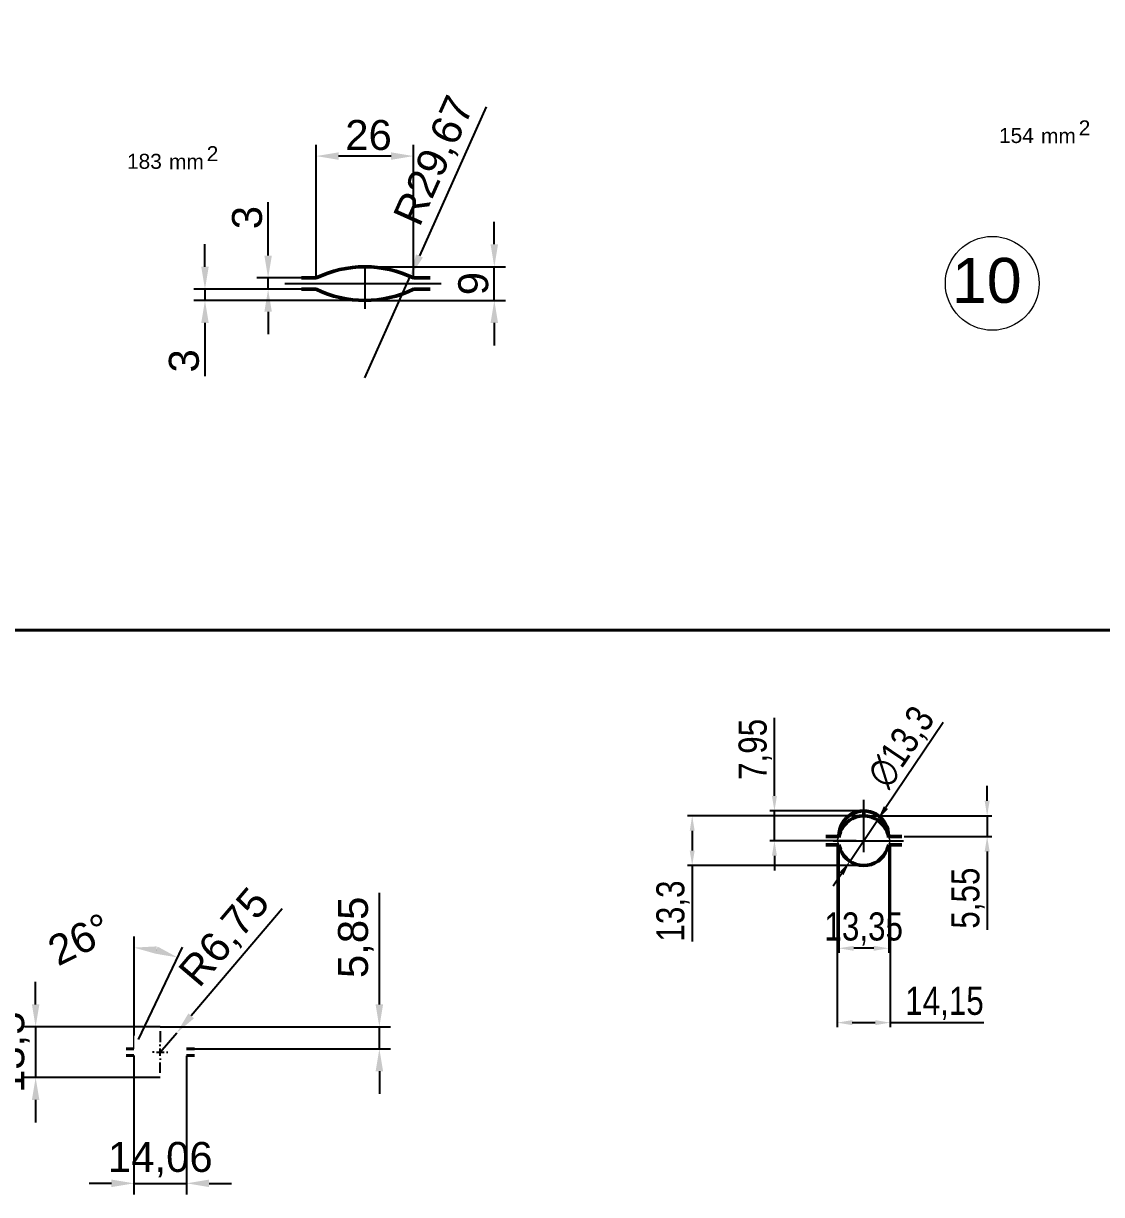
# Model space of a CAD drawing. Header units: millimetres. Extents: x -954 to 34898, y -2134 to 12006.
# Drawn here: x 8943.1 to 9230.9, y 6652 to 6964.7 of the extents above; entities that cross this region are included whole.
import ezdxf

# ---------------------------------------------------------------- set-up
doc = ezdxf.new("R2010")
doc.units = ezdxf.units.MM
doc.header["$LTSCALE"] = 3
doc.linetypes.add('ACAD_ISO04W100', pattern=[30, 24, -3, 0, -3])
for name, color, linetype, lineweight in [('Main', 1, 'Continuous', 40), ('Quota', 3, 'Continuous', 40), ('контурная', 7, 'Continuous', 50), ('осевые', 1, 'ACAD_ISO04W100', 25), ('тонкая', 7, 'Continuous', 20), ('тонкий', 7, 'Continuous', 20)]:
    doc.layers.add(name, color=color, linetype=linetype, lineweight=lineweight)
doc.layers.add('осевая', color=4, linetype='Continuous')
doc.styles.add('s1v4', font='arial.ttf', dxfattribs={"height": 4})
doc.styles.add('s3v2.5', font='arial.ttf', dxfattribs={"width": 0.8, "height": 7.5})
doc.styles.get("Standard").update_dxf_attribs({"font": 'arial.ttf'})
doc.dimstyles.new('s2v4', dxfattribs={"dimtxt": 8, "dimasz": 6, "dimexe": 3, "dimexo": 0, "dimgap": 1.5, "dimtad": 1, "dimtxsty": 'Standard', "dimcen": 2.5, "dimadec": 0, "dimazin": 0, "dimtfac": 1, "dimtmove": 0, "dimatfit": 3, "dimfxl": 1, "dimarcsym": 0})
doc.dimstyles.new('s3v2.5', dxfattribs={"dimtxt": 7.5, "dimasz": 4, "dimexe": 1.25, "dimexo": 0.625, "dimtad": 1, "dimtxsty": 's3v2.5', "dimcen": 1.5, "dimclrd": 6, "dimclre": 256, "dimclrt": 1, "dimadec": 0, "dimazin": 0, "dimtfac": 1, "dimtmove": 0, "dimatfit": 3, "dimfxl": 1, "dimlwd": -1, "dimlwe": -1, "dimarcsym": 0})

# ---------------------------------------------------------------- blocks, each defined once
blk = doc.blocks.new('*D552')
at = {"layer": 'Defpoints', "color": 0, "transparency": 16777216}
for p in [(8979.64, 6696.79), (8946.36, 6683.29), (8979.64, 6683.29)]:
    blk.add_point(p, dxfattribs=at)
at = {"layer": 'тонкий', "color": 0, "lineweight": -2, "transparency": 16777216}
for p, q in [((8946.36, 6702.79), (8946.36, 6708.79)), ((8979.64, 6696.79), (8943.36, 6696.79)), ((8946.36, 6696.79), (8946.36, 6683.29)), ((8979.64, 6683.29), (8943.36, 6683.29)), ((8946.36, 6677.29), (8946.36, 6671.29))]:
    blk.add_line(p, q, dxfattribs=at)
at = {"layer": 'тонкий', "color": 0, "transparency": 16777216}
for points in [[(8945.36, 6702.79), (8947.36, 6702.79), (8946.36, 6696.79)], [(8945.36, 6677.29), (8947.36, 6677.29), (8946.36, 6683.29)]]:
    blk.add_solid(points, dxfattribs=at)
at = {"layer": 'тонкий', "color": 0, "transparency": 16777216, "insert": (8940.05, 6690.04), "char_height": 8, "attachment_point": 5, "rotation": 90}
blk.add_mtext('13,5', dxfattribs=at)
blk = doc.blocks.new('*D553')
at = {"layer": 'Defpoints', "color": 0, "transparency": 16777216}
for p in [(8972.61, 6689.14), (8986.67, 6689.12), (8986.67, 6655.03)]:
    blk.add_point(p, dxfattribs=at)
at = {"layer": 'тонкий', "color": 0, "lineweight": -2, "transparency": 16777216}
for p, q in [((8972.61, 6689.14), (8972.61, 6652.03)), ((8986.67, 6689.12), (8986.67, 6652.03)), ((8966.61, 6655.03), (8960.61, 6655.03)), ((8972.61, 6655.03), (8986.67, 6655.03)), ((8992.67, 6655.03), (8998.67, 6655.03))]:
    blk.add_line(p, q, dxfattribs=at)
at = {"layer": 'тонкий', "color": 0, "transparency": 16777216}
for points in [[(8966.61, 6656.03), (8966.61, 6654.03), (8972.61, 6655.03)], [(8992.67, 6656.03), (8992.67, 6654.03), (8986.67, 6655.03)]]:
    blk.add_solid(points, dxfattribs=at)
at = {"layer": 'тонкий', "color": 0, "transparency": 16777216, "insert": (8979.64, 6661.34), "char_height": 8, "attachment_point": 5}
blk.add_mtext('14,06', dxfattribs=at)
blk = doc.blocks.new('*D582')
at = {"layer": 'Defpoints', "color": 0, "transparency": 16777216}
for p in [(8980.52, 6716.79), (8972.62, 6694.5), (8973.82, 6693.46), (8972.62, 6690.94), (8972.62, 6690.94)]:
    blk.add_point(p, dxfattribs=at)
at = {"layer": 'тонкий', "color": 0, "lineweight": -2, "transparency": 16777216}
for p, q in [((8972.62, 6694.5), (8972.62, 6720.97)), ((8973.82, 6693.46), (8985.55, 6718.05))]:
    blk.add_line(p, q, dxfattribs=at)
blk.add_arc((8972.62, 6690.94), 27.04, 77.2417, 77.2583, dxfattribs=at)
at = {"layer": 'тонкий', "color": 0, "transparency": 16777216}
for points in [[(8978.47, 6716.31), (8978.69, 6718.3), (8972.62, 6717.97)], [(8978.92, 6718.25), (8978.26, 6716.36), (8984.26, 6715.34)]]:
    blk.add_solid(points, dxfattribs=at)
at = {"layer": 'тонкий', "color": 0, "transparency": 16777216, "insert": (8958.13, 6720.16), "char_height": 8, "attachment_point": 5, "rotation": 26.365}
blk.add_mtext('26°', dxfattribs=at)
blk = doc.blocks.new('*D554')
at = {"layer": 'Defpoints', "color": 0, "transparency": 16777216}
for p in [(8984.01, 6695.18), (8979.64, 6690.04)]:
    blk.add_point(p, dxfattribs=at)
at = {"layer": 'тонкий', "color": 0, "lineweight": -2, "transparency": 16777216}
for p, q in [((9012.16, 6728.34), (8987.89, 6699.75)), ((8979.64, 6690.04), (8984.01, 6695.18))]:
    blk.add_line(p, q, dxfattribs=at)
at = {"layer": 'тонкий', "color": 0, "transparency": 16777216}
blk.add_solid([(8987.13, 6700.4), (8988.65, 6699.11), (8984.01, 6695.18)], dxfattribs=at)
at = {"layer": 'тонкий', "color": 0, "transparency": 16777216, "insert": (8997.16, 6720.42), "char_height": 8, "attachment_point": 5, "rotation": 49.6702}
blk.add_mtext('R6,75', dxfattribs=at)
blk = doc.blocks.new('*D555')
at = {"layer": 'Defpoints', "color": 0, "transparency": 16777216}
for p in [(8979.64, 6696.79), (9038.12, 6696.79), (8988.77, 6690.94)]:
    blk.add_point(p, dxfattribs=at)
at = {"layer": 'тонкий', "color": 0, "lineweight": -2, "transparency": 16777216}
for p, q in [((9038.12, 6702.79), (9038.12, 6732.63)), ((8979.64, 6696.79), (9041.12, 6696.79)), ((9038.12, 6690.94), (9038.12, 6696.79)), ((8988.77, 6690.94), (9041.12, 6690.94)), ((9038.12, 6684.94), (9038.12, 6678.94))]:
    blk.add_line(p, q, dxfattribs=at)
at = {"layer": 'тонкий', "color": 0, "transparency": 16777216}
for points in [[(9037.12, 6702.79), (9039.12, 6702.79), (9038.12, 6696.79)], [(9037.12, 6684.94), (9039.12, 6684.94), (9038.12, 6690.94)]]:
    blk.add_solid(points, dxfattribs=at)
at = {"layer": 'тонкий', "color": 0, "transparency": 16777216, "insert": (9031.82, 6720.71), "char_height": 8, "attachment_point": 5, "rotation": 90}
blk.add_mtext('5,85', dxfattribs=at)
blk = doc.blocks.new('*D556')
at = {"layer": 'Defpoints', "color": 0, "transparency": 16777216}
for p in [(9021.24, 6929.31), (9021.24, 6896.76), (9047.24, 6896.76)]:
    blk.add_point(p, dxfattribs=at)
at = {"layer": 'тонкий', "color": 0, "lineweight": -2, "transparency": 16777216}
for p, q in [((9021.24, 6896.76), (9021.24, 6932.31)), ((9047.24, 6896.76), (9047.24, 6932.31)), ((9041.24, 6929.31), (9027.24, 6929.31))]:
    blk.add_line(p, q, dxfattribs=at)
at = {"layer": 'тонкий', "color": 0, "transparency": 16777216}
for points in [[(9027.24, 6930.31), (9027.24, 6928.31), (9021.24, 6929.31)], [(9041.24, 6930.31), (9041.24, 6928.31), (9047.24, 6929.31)]]:
    blk.add_solid(points, dxfattribs=at)
at = {"layer": 'тонкий', "color": 0, "transparency": 16777216, "insert": (9035.23, 6934.89), "char_height": 8, "attachment_point": 5}
blk.add_mtext('26', dxfattribs=at)
blk = doc.blocks.new('*D583')
at = {"layer": 'Defpoints', "color": 0, "transparency": 16777216}
for p in [(8991.57, 6893.76), (9017.34, 6893.76), (9034.24, 6890.76)]:
    blk.add_point(p, dxfattribs=at)
at = {"layer": 'тонкий', "color": 0, "lineweight": -2, "transparency": 16777216}
for p, q in [((8991.57, 6899.76), (8991.57, 6905.76)), ((9017.34, 6893.76), (8988.57, 6893.76)), ((8991.57, 6893.76), (8991.57, 6890.76)), ((9034.24, 6890.76), (8988.57, 6890.76)), ((8991.57, 6884.76), (8991.57, 6870.52))]:
    blk.add_line(p, q, dxfattribs=at)
at = {"layer": 'тонкий', "color": 0, "transparency": 16777216}
for points in [[(8990.57, 6899.76), (8992.57, 6899.76), (8991.57, 6893.76)], [(8990.57, 6884.76), (8992.57, 6884.76), (8991.57, 6890.76)]]:
    blk.add_solid(points, dxfattribs=at)
at = {"layer": 'тонкий', "color": 0, "transparency": 16777216, "insert": (8985.98, 6874.64), "char_height": 8, "attachment_point": 5, "rotation": 90}
blk.add_mtext('3', dxfattribs=at)
blk = doc.blocks.new('*D584')
at = {"layer": 'Defpoints', "color": 0, "transparency": 16777216}
for p in [(9034.24, 6899.76), (9068.81, 6899.76), (9034.24, 6890.76)]:
    blk.add_point(p, dxfattribs=at)
at = {"layer": 'тонкий', "color": 0, "lineweight": -2, "transparency": 16777216}
for p, q in [((9068.81, 6905.76), (9068.81, 6911.76)), ((9034.24, 6899.76), (9071.81, 6899.76)), ((9068.81, 6890.76), (9068.81, 6899.76)), ((9034.24, 6890.76), (9071.81, 6890.76)), ((9068.81, 6884.76), (9068.81, 6878.76))]:
    blk.add_line(p, q, dxfattribs=at)
at = {"layer": 'тонкий', "color": 0, "transparency": 16777216}
for points in [[(9067.81, 6905.76), (9069.81, 6905.76), (9068.81, 6899.76)], [(9067.81, 6884.76), (9069.81, 6884.76), (9068.81, 6890.76)]]:
    blk.add_solid(points, dxfattribs=at)
at = {"layer": 'тонкий', "color": 0, "transparency": 16777216, "insert": (9063.23, 6895.26), "char_height": 8, "attachment_point": 5, "rotation": 90}
blk.add_mtext('9', dxfattribs=at)
blk = doc.blocks.new('*D585')
at = {"layer": 'Defpoints', "color": 0, "transparency": 16777216}
for p in [(9008.42, 6896.76), (9017.34, 6896.76), (9017.34, 6893.76)]:
    blk.add_point(p, dxfattribs=at)
at = {"layer": 'тонкий', "color": 0, "lineweight": -2, "transparency": 16777216}
for p, q in [((9008.42, 6902.76), (9008.42, 6917)), ((9017.34, 6896.76), (9005.42, 6896.76)), ((9008.42, 6893.76), (9008.42, 6896.76)), ((9017.34, 6893.76), (9005.42, 6893.76)), ((9008.42, 6887.76), (9008.42, 6881.76))]:
    blk.add_line(p, q, dxfattribs=at)
at = {"layer": 'тонкий', "color": 0, "transparency": 16777216}
for points in [[(9007.42, 6902.76), (9009.42, 6902.76), (9008.42, 6896.76)], [(9007.42, 6887.76), (9009.42, 6887.76), (9008.42, 6893.76)]]:
    blk.add_solid(points, dxfattribs=at)
at = {"layer": 'тонкий', "color": 0, "transparency": 16777216, "insert": (9002.83, 6912.88), "char_height": 8, "attachment_point": 5, "rotation": 90}
blk.add_mtext('3', dxfattribs=at)
blk = doc.blocks.new('*D586')
at = {"layer": 'Defpoints', "color": 0, "transparency": 16777216}
for p in [(9046.37, 6897.17), (9034.24, 6870.09)]:
    blk.add_point(p, dxfattribs=at)
at = {"layer": 'тонкий', "color": 0, "lineweight": -2, "transparency": 16777216}
for p, q in [((9066.67, 6942.48), (9048.83, 6902.64)), ((9034.24, 6870.09), (9046.37, 6897.17))]:
    blk.add_line(p, q, dxfattribs=at)
at = {"layer": 'тонкий', "color": 0, "transparency": 16777216}
blk.add_solid([(9047.91, 6903.05), (9049.74, 6902.23), (9046.37, 6897.17)], dxfattribs=at)
at = {"layer": 'тонкий', "color": 0, "transparency": 16777216, "insert": (9053.22, 6927.88), "char_height": 8, "attachment_point": 5, "rotation": 65.8668}
blk.add_mtext('R29,67', dxfattribs=at)
blk = doc.blocks.new('*D1448')
at = {"layer": 'Defpoints', "color": 0, "transparency": 16777216}
for p in [(9167.43, 6753.17), (9177.57, 6747.62), (9200.38, 6747.62)]:
    blk.add_point(p, dxfattribs=at)
at = {"layer": 'осевая', "color": 6, "transparency": 16777216}
for p, q in [((9200.38, 6757.17), (9200.38, 6761.17)), ((9200.38, 6753.17), (9200.38, 6747.62)), ((9200.38, 6743.62), (9200.38, 6722.74))]:
    blk.add_line(p, q, dxfattribs=at)
at = {"layer": 'осевая', "transparency": 16777216}
for p, q in [((9168.05, 6753.17), (9201.63, 6753.17)), ((9178.19, 6747.62), (9201.63, 6747.62))]:
    blk.add_line(p, q, dxfattribs=at)
at = {"layer": 'осевая', "color": 6, "transparency": 16777216}
for points in [[(9199.71, 6757.17), (9201.05, 6757.17), (9200.38, 6753.17)], [(9199.71, 6743.62), (9201.05, 6743.62), (9200.38, 6747.62)]]:
    blk.add_solid(points, dxfattribs=at)
at = {"layer": 'осевая', "color": 1, "transparency": 16777216, "insert": (9195.26, 6731.18), "char_height": 7.5, "attachment_point": 5, "rotation": 90, "style": 's3v2.5'}
blk.add_mtext('5,55', dxfattribs=at)
blk = doc.blocks.new('*D1449')
at = {"layer": 'Defpoints', "color": 0, "transparency": 16777216}
for p in [(9167.43, 6753.17), (9121.64, 6739.87), (9167.43, 6739.87)]:
    blk.add_point(p, dxfattribs=at)
at = {"layer": 'осевая', "transparency": 16777216}
for p, q in [((9166.8, 6753.17), (9120.39, 6753.17)), ((9166.8, 6739.87), (9120.39, 6739.87))]:
    blk.add_line(p, q, dxfattribs=at)
at = {"layer": 'осевая', "color": 6, "transparency": 16777216}
for p, q in [((9121.64, 6749.17), (9121.64, 6743.87)), ((9121.64, 6739.87), (9121.64, 6719.6))]:
    blk.add_line(p, q, dxfattribs=at)
for points in [[(9120.97, 6749.17), (9122.31, 6749.17), (9121.64, 6753.17)], [(9120.97, 6743.87), (9122.31, 6743.87), (9121.64, 6739.87)]]:
    blk.add_solid(points, dxfattribs=at)
at = {"layer": 'осевая', "color": 1, "transparency": 16777216, "insert": (9116.51, 6727.74), "char_height": 7.5, "attachment_point": 5, "rotation": 90, "style": 's3v2.5'}
blk.add_mtext('13,3', dxfattribs=at)
blk = doc.blocks.new('*D1450')
at = {"layer": 'Defpoints', "color": 0, "transparency": 16777216}
for p in [(9160.75, 6745.42), (9174.1, 6745.42), (9160.75, 6717.79)]:
    blk.add_point(p, dxfattribs=at)
at = {"layer": 'осевая', "transparency": 16777216}
for p, q in [((9160.75, 6744.8), (9160.75, 6716.54)), ((9174.1, 6744.8), (9174.1, 6716.54))]:
    blk.add_line(p, q, dxfattribs=at)
at = {"layer": 'осевая', "color": 6, "transparency": 16777216}
blk.add_line((9170.1, 6717.79), (9164.75, 6717.79), dxfattribs=at)
for points in [[(9164.75, 6718.45), (9164.75, 6717.12), (9160.75, 6717.79)], [(9170.1, 6718.45), (9170.1, 6717.12), (9174.1, 6717.79)]]:
    blk.add_solid(points, dxfattribs=at)
at = {"layer": 'осевая', "color": 1, "transparency": 16777216, "insert": (9167.43, 6722.92), "char_height": 7.5, "attachment_point": 5, "style": 's3v2.5'}
blk.add_mtext('13,35', dxfattribs=at)
blk = doc.blocks.new('*D1451')
at = {"layer": 'Defpoints', "color": 0, "transparency": 16777216}
for p in [(9160.35, 6746.52), (9174.5, 6746.52), (9174.5, 6697.94)]:
    blk.add_point(p, dxfattribs=at)
at = {"layer": 'осевая', "transparency": 16777216}
for p, q in [((9160.35, 6745.9), (9160.35, 6696.69)), ((9174.5, 6745.9), (9174.5, 6696.69))]:
    blk.add_line(p, q, dxfattribs=at)
at = {"layer": 'осевая', "color": 6, "transparency": 16777216}
for p, q in [((9164.35, 6697.94), (9170.5, 6697.94)), ((9174.5, 6697.94), (9199.48, 6697.94))]:
    blk.add_line(p, q, dxfattribs=at)
for points in [[(9164.35, 6698.6), (9164.35, 6697.27), (9160.35, 6697.94)], [(9170.5, 6698.6), (9170.5, 6697.27), (9174.5, 6697.94)]]:
    blk.add_solid(points, dxfattribs=at)
at = {"layer": 'осевая', "color": 1, "transparency": 16777216, "insert": (9188.99, 6703.07), "char_height": 7.5, "attachment_point": 5, "style": 's3v2.5'}
blk.add_mtext('14,15', dxfattribs=at)
blk = doc.blocks.new('*D1452')
at = {"layer": 'Defpoints', "color": 0, "transparency": 16777216}
for p in [(9171.14, 6752.04), (9163.72, 6741)]:
    blk.add_point(p, dxfattribs=at)
at = {"layer": 'осевая', "color": 6, "transparency": 16777216}
for p, q in [((9188.63, 6778.07), (9173.37, 6755.36)), ((9163.72, 6741), (9171.14, 6752.04)), ((9161.48, 6737.68), (9159.25, 6734.36))]:
    blk.add_line(p, q, dxfattribs=at)
for points in [[(9172.81, 6755.73), (9173.92, 6754.99), (9171.14, 6752.04)], [(9160.93, 6738.06), (9162.04, 6737.31), (9163.72, 6741)]]:
    blk.add_solid(points, dxfattribs=at)
at = {"layer": 'осевая', "color": 1, "transparency": 16777216, "insert": (9177.75, 6771.31), "char_height": 7.5, "attachment_point": 5, "rotation": 56.0912, "style": 's3v2.5'}
blk.add_mtext('∅13,3', dxfattribs=at)
blk = doc.blocks.new('*D1453')
at = {"layer": 'Defpoints', "color": 0, "transparency": 16777216}
for p in [(9143.6, 6754.47), (9167.43, 6754.47), (9166.03, 6746.52)]:
    blk.add_point(p, dxfattribs=at)
at = {"layer": 'осевая', "color": 6, "transparency": 16777216}
for p, q in [((9143.6, 6758.47), (9143.6, 6779.3)), ((9143.6, 6746.52), (9143.6, 6754.47)), ((9143.6, 6742.52), (9143.6, 6738.52))]:
    blk.add_line(p, q, dxfattribs=at)
at = {"layer": 'осевая', "transparency": 16777216}
for p, q in [((9166.8, 6754.47), (9142.35, 6754.47)), ((9165.41, 6746.52), (9142.35, 6746.52))]:
    blk.add_line(p, q, dxfattribs=at)
at = {"layer": 'осевая', "color": 6, "transparency": 16777216}
for points in [[(9142.93, 6758.47), (9144.26, 6758.47), (9143.6, 6754.47)], [(9142.93, 6742.52), (9144.26, 6742.52), (9143.6, 6746.52)]]:
    blk.add_solid(points, dxfattribs=at)
at = {"layer": 'осевая', "color": 1, "transparency": 16777216, "insert": (9138.46, 6770.89), "char_height": 7.5, "attachment_point": 5, "rotation": 90, "style": 's3v2.5'}
blk.add_mtext('7,95', dxfattribs=at)

msp = doc.modelspace()

# ---------------------------------------------------------------- linework, layer by layer
at = {"color": 3, "linetype": 'ByBlock'}
for p, q in [((8979.638, 6695.675), (8979.638, 6692.744)), ((8979.638, 6691.687), (8979.638, 6692.089)), ((8977.986, 6690.035), (8977.583, 6690.035)), ((8978.64, 6690.035), (8980.635, 6690.035)), ((8979.638, 6689.037), (8979.638, 6691.033)), ((8981.29, 6690.035), (8981.692, 6690.035)), ((8979.638, 6688.383), (8979.638, 6687.981)), ((8979.638, 6684.58), (8979.638, 6687.326))]:
    msp.add_line(p, q, dxfattribs=at)
at = {"layer": 'Main'}
for p, q in [((8972.617, 6690.935), (8970.501, 6690.935)), ((8972.617, 6689.135), (8970.501, 6689.135)), ((8986.658, 6690.935), (8988.774, 6690.935)), ((8986.658, 6689.135), (8988.774, 6689.135))]:
    msp.add_line(p, q, dxfattribs=at)
at = {"layer": 'Quota'}
msp.add_lwpolyline([(8409.974, 7360.053), (9420.697, 7360.053), (9420.697, 6802.741), (8409.974, 6802.741), (8409.974, 7360.053)], close=True, dxfattribs=at)
at = {"layer": 'контурная'}
for p, q in [((9021.242, 6896.759), (9017.336, 6896.759)), ((9051.66, 6896.759), (9047.244, 6896.759)), ((9021.242, 6893.759), (9017.336, 6893.759)), ((9051.66, 6893.759), (9047.244, 6893.759)), ((9167.426, 6753.173), (9167.426, 6754.473)), ((9160.75, 6747.623), (9161.193, 6748.841)), ((9174.102, 6747.623), (9173.659, 6748.841)), ((9160.75, 6747.623), (9157.285, 6747.623)), ((9160.75, 6745.423), (9157.285, 6745.423)), ((9160.618, 6747.773), (9161.278, 6747.773)), ((9160.75, 6745.423), (9161.193, 6744.205)), ((9174.235, 6747.773), (9173.574, 6747.773)), ((9174.102, 6745.423), (9173.659, 6744.205)), ((9174.102, 6747.623), (9177.567, 6747.623)), ((9174.102, 6745.423), (9177.567, 6745.423))]:
    msp.add_line(p, q, dxfattribs=at)
for centre, radius, start, end in [((9034.243, 6870.089), 29.67, 64.01225, 115.98775), ((9034.243, 6920.429), 29.67, 244.01225, 295.98775), ((9167.426, 6747.851), 6.622, 359.326, 180.674), ((9167.426, 6746.523), 6.65, 90, 160.40293), ((9167.426, 6746.523), 6.65, 19.59707, 90), ((9167.426, 6746.523), 6.65, 199.59707, 270), ((9167.426, 6746.523), 6.65, 270, 340.40293)]:
    msp.add_arc(centre, radius, start, end, dxfattribs=at)
at = {"layer": 'осевая'}
for p, q in [((9167.426, 6743.441), (9167.426, 6757.469)), ((9159.303, 6746.523), (9178.047, 6746.523))]:
    msp.add_line(p, q, dxfattribs=at)
at = {"layer": 'осевые'}
for p, q in [((9034.243, 6899.759), (9034.243, 6888.551)), ((9012.923, 6895.259), (9054.611, 6895.259))]:
    msp.add_line(p, q, dxfattribs=at)
at = {"layer": 'тонкая'}
for p, q in [((9160.35, 6746.523), (9160.68, 6747.431)), ((9160.35, 6746.523), (9160.68, 6745.615)), ((9174.503, 6746.523), (9174.172, 6747.431)), ((9174.503, 6746.523), (9174.172, 6745.615))]:
    msp.add_line(p, q, dxfattribs=at)
msp.add_circle((9201.757, 6895.33), 12.532, dxfattribs=at)
at = {"layer": 'тонкий'}
msp.add_line((8972.617, 6690.935), (8972.617, 6694.497), dxfattribs=at)

# ---------------------------------------------------------------- texts
at = {"layer": 'тонкая', "style": 's1v4'}
for s, p in [('2', (9224.826, 6934.842)), ('154', (9203.529, 6932.798)), ('mm', (9214.756, 6932.697)), ('183', (8970.731, 6925.912)), ('2', (8992.028, 6927.956)), ('mm', (8981.958, 6925.812))]:
    msp.add_text(s, height=4, dxfattribs=at).set_placement(p)
at = {"layer": 'тонкий', "style": 's1v4'}
msp.add_text('10', height=12, dxfattribs=at).set_placement((9190.961, 6890.121))

# ---------------------------------------------------------------- dimensions: what is measured, and where the dimension line sits
at = {"layer": 'осевая'}
dim = msp.add_diameter_dim_2p(p1=(9163.716, 6741.004), p2=(9171.136, 6752.042), dimstyle='s3v2.5', dxfattribs=at)
dim.commit()
dim.dimension.update_dxf_attribs({"geometry": '*D1452', "text_midpoint": (9177.755, 6771.308)})
for base, p1, p2, picture, middle in [((9143.596, 6754.473), (9166.032, 6746.523), (9167.426, 6754.473), '*D1453', (9138.464, 6770.888)), ((9121.64, 6739.873), (9167.426, 6753.173), (9167.426, 6739.873), '*D1449', (9116.508, 6727.738))]:
    dim = msp.add_linear_dim(base=base, p1=p1, p2=p2, angle=90, dimstyle='s3v2.5', dxfattribs=at)
    dim.commit()
    dim.dimension.update_dxf_attribs({"geometry": picture, "text_midpoint": middle})
dim = msp.add_linear_dim(base=(9200.38, 6747.623), p1=(9167.426, 6753.173), p2=(9177.567, 6747.623), angle=90, dimstyle='s3v2.5', dxfattribs=at)
dim.commit()
dim.dimension.update_dxf_attribs({"geometry": '*D1448', "text_midpoint": (9200.38, 6731.183), "dimtype": 160})
for base, p1, p2, picture, middle in [((9160.75, 6717.787), (9174.102, 6745.423), (9160.75, 6745.423), '*D1450', (9167.426, 6717.787)), ((9174.503, 6697.935), (9160.35, 6746.523), (9174.503, 6746.523), '*D1451', (9188.991, 6697.935))]:
    dim = msp.add_linear_dim(base=base, p1=p1, p2=p2, dimstyle='s3v2.5', dxfattribs=at)
    dim.commit()
    dim.dimension.update_dxf_attribs({"geometry": picture, "text_midpoint": middle, "dimtype": 160})
at = {"layer": 'тонкий'}
for center, mpoint, picture, middle in [((9034.243, 6870.089), (9046.374, 6897.165), '*D586', (9053.221, 6927.876)), ((8979.638, 6690.035), (8984.006, 6695.181), '*D554', (8997.156, 6720.416))]:
    dim = msp.add_radius_dim(center=center, mpoint=mpoint, dimstyle='s2v4', dxfattribs=at)
    dim.commit()
    dim.dimension.update_dxf_attribs({"geometry": picture, "text_midpoint": middle})
for base, p1, p2, picture, middle in [((9021.242, 6929.306), (9047.244, 6896.759), (9021.242, 6896.759), '*D556', (9035.234, 6929.306)), ((8986.668, 6655.032), (8972.607, 6689.135), (8986.668, 6689.115), '*D553', (8979.638, 6655.032))]:
    dim = msp.add_linear_dim(base=base, p1=p1, p2=p2, dimstyle='s2v4', dxfattribs=at)
    dim.commit()
    dim.dimension.update_dxf_attribs({"geometry": picture, "text_midpoint": middle, "dimtype": 160})
for base, p1, p2, picture, middle in [((9008.415, 6896.759), (9017.336, 6893.759), (9017.336, 6896.759), '*D585', (9002.828, 6912.878)), ((9068.812, 6899.759), (9034.243, 6890.759), (9034.243, 6899.759), '*D584', (9063.228, 6895.259))]:
    dim = msp.add_linear_dim(base=base, p1=p1, p2=p2, angle=90, dimstyle='s2v4', dxfattribs=at)
    dim.commit()
    dim.dimension.update_dxf_attribs({"geometry": picture, "text_midpoint": middle})
for base, p1, p2, picture, middle in [((8991.568, 6893.759), (9034.243, 6890.759), (9017.336, 6893.759), '*D583', (8991.568, 6874.639)), ((9038.123, 6696.785), (8988.774, 6690.935), (8979.638, 6696.785), '*D555', (9038.123, 6720.705)), ((8946.357, 6683.285), (8979.638, 6696.785), (8979.638, 6683.285), '*D552', (8946.357, 6690.035))]:
    dim = msp.add_linear_dim(base=base, p1=p1, p2=p2, angle=90, dimstyle='s2v4', dxfattribs=at)
    dim.commit()
    dim.dimension.update_dxf_attribs({"geometry": picture, "text_midpoint": middle, "dimtype": 160})
dim = msp.add_angular_dim_2l(base=(8980.522, 6716.79), line1=((8972.617, 6690.935), (8972.617, 6694.497)), line2=((8972.617, 6690.935), (8973.822, 6693.461)), dimstyle='s2v4', dxfattribs=at)
dim.commit()
dim.dimension.update_dxf_attribs({"geometry": '*D582', "text_midpoint": (8960.611, 6715.159), "dimtype": 162})

doc.saveas('drawing.dxf')
